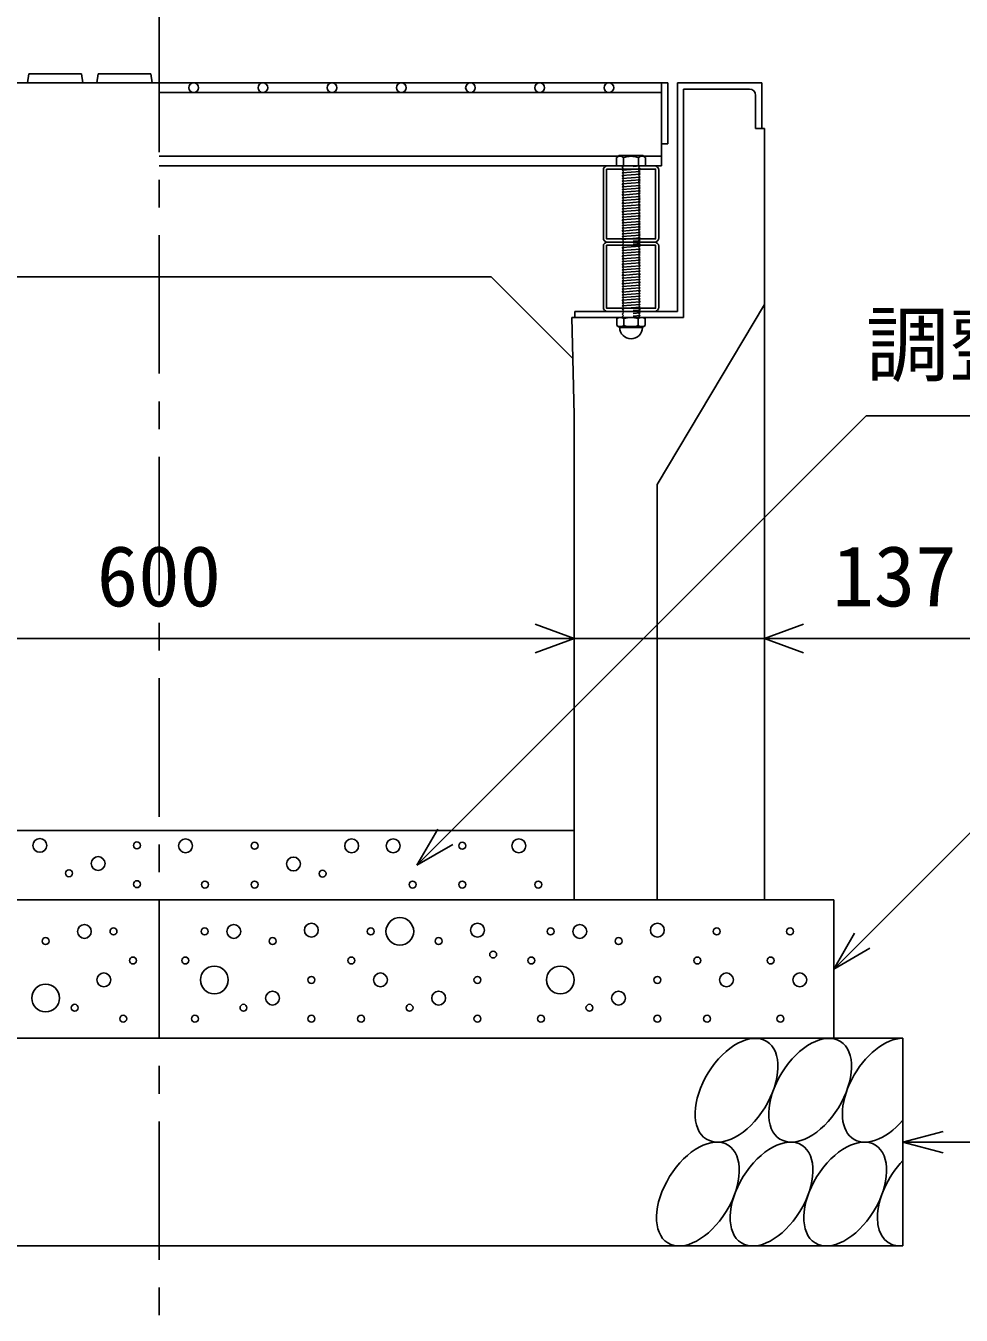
# Model space of a CAD drawing. Units: millimetres, scale not verified. Extents: x -16800 to 16800, y -5940 to 5940.
# Drawn here: x 1585 to 2261, y 2685 to 3616 of the extents above; entities that cross this region are included whole.
import ezdxf
from ezdxf.enums import TextEntityAlignment as Align

# ---------------------------------------------------------------- set-up
doc = ezdxf.new("R2010")
doc.units = ezdxf.units.MM
doc.header["$LTSCALE"] = 20
doc.linetypes.add('CHAIN1', pattern=[8, 5, -1, 1, -1])
doc.linetypes.add('DOTTED', pattern=[1.75, 0.25, -1.5])
for name, color, linetype, lineweight in [('0-0_DIM', 7, 'Continuous', 25), ('0-2_HATCH', 6, 'Continuous', 25), ('0-5_OUTLINE', 3, 'Continuous', 25)]:
    doc.layers.add(name, color=color, linetype=linetype, lineweight=lineweight)
doc.styles.add('ＭＳ ゴシック', font='')
doc.styles.get('ＭＳ ゴシック').set_extended_font_data('MS Gothic')

msp = doc.modelspace()

# ---------------------------------------------------------------- linework, layer by layer
at = {"layer": '0-0_DIM', "linetype": 'CHAIN1'}
msp.add_line((1681.78, 3624.66), (1681.78, 2684.66), dxfattribs=at)
at = {"layer": '0-0_DIM'}
for p, q in [((1868.1, 3009.66), (2192.57, 3334.13)), ((2192.57, 3334.13), (2826.92, 3334.13)), ((1381.78, 3173.37), (1981.78, 3173.37)), ((1981.78, 3173.37), (2119.28, 3173.37)), ((2343.32, 3173.37), (2119.28, 3173.37)), ((2332.94, 3098.32), (2169.28, 2934.66)), ((1868.1, 3009.66), (1883.1, 3035.64)), ((1868.1, 3009.66), (1894.08, 3024.66)), ((2169.28, 2934.66), (2184.28, 2960.64)), ((2169.28, 2934.66), (2195.26, 2949.66)), ((2219.28, 2809.66), (2248.26, 2817.43)), ((2219.28, 2809.66), (2652.6, 2809.66)), ((2219.28, 2809.66), (2248.26, 2801.9))]:
    msp.add_line(p, q, dxfattribs=at)
for points in [[(1953.59, 3183.63), (1981.78, 3173.37), (1953.59, 3163.11)], [(2147.47, 3183.63), (2119.28, 3173.37), (2147.47, 3163.11)]]:
    msp.add_lwpolyline(points, dxfattribs=at)
at = {"layer": '0-2_HATCH'}
for p, q in [((1626.78, 3574.66), (1625.78, 3581.16)), ((1676.78, 3574.66), (1675.78, 3581.16)), ((2049.28, 3574.66), (1681.78, 3574.66)), ((2044.78, 3567.66), (1681.78, 3567.66)), ((2044.78, 3574.66), (2044.78, 3514.66)), ((2049.28, 3530.66), (2049.28, 3574.66)), ((2056.28, 3574.66), (2056.28, 3409.66)), ((2060.78, 3570.16), (2060.78, 3405.16)), ((2108.28, 3570.16), (2060.78, 3570.16)), ((2112.78, 3565.66), (2112.78, 3541.66)), ((2117.28, 3541.66), (2112.78, 3541.66)), ((2049.28, 3530.66), (2044.78, 3530.66)), ((2013.6, 3521.66), (1681.78, 3521.66)), ((2014.28, 3522.16), (2012.28, 3520.66)), ((2012.28, 3514.66), (2012.28, 3520.66)), ((2012.61, 3520.94), (2014.28, 3522.16)), ((2031.28, 3522.16), (2014.28, 3522.16)), ((2017.28, 3514.66), (2017.28, 3520.66)), ((2028.28, 3514.66), (2028.28, 3520.66)), ((2032.96, 3520.94), (2031.28, 3522.16)), ((2044.78, 3521.66), (2031.97, 3521.66)), ((2033.28, 3514.66), (2033.28, 3520.66)), ((2044.78, 3514.66), (1681.78, 3514.66)), ((2002.78, 3511.66), (2002.78, 3462.66)), ((2039.78, 3514.66), (2005.78, 3514.66)), ((2033.28, 3514.66), (2012.28, 3514.66)), ((2016.28, 3514.66), (2029.28, 3514.66)), ((2016.28, 3513.66), (2017.28, 3514.66)), ((2017.28, 3512.66), (2016.28, 3513.66)), ((2029.28, 3512.66), (2016.28, 3511.66)), ((2016.28, 3511.66), (2017.28, 3512.66)), ((2017.28, 3510.66), (2016.28, 3511.66)), ((2028.28, 3513.66), (2029.28, 3514.66)), ((2029.28, 3512.66), (2028.28, 3513.66)), ((2042.78, 3511.66), (2042.78, 3462.66)), ((2016.28, 3509.66), (2017.28, 3510.66)), ((2029.28, 3510.66), (2016.28, 3509.66)), ((2017.28, 3508.66), (2016.28, 3509.66)), ((2016.28, 3507.66), (2017.28, 3508.66)), ((2029.28, 3508.66), (2016.28, 3507.66)), ((2017.28, 3506.66), (2016.28, 3507.66)), ((2016.28, 3505.66), (2017.28, 3506.66)), ((2029.28, 3506.66), (2016.28, 3505.66)), ((2017.28, 3504.66), (2016.28, 3505.66)), ((2016.28, 3503.66), (2017.28, 3504.66)), ((2029.28, 3504.66), (2016.28, 3503.66)), ((2017.28, 3502.66), (2016.28, 3503.66)), ((2029.28, 3502.66), (2016.28, 3501.66)), ((2016.28, 3501.66), (2017.28, 3502.66)), ((2028.28, 3509.66), (2029.28, 3510.66)), ((2029.28, 3508.66), (2028.28, 3509.66)), ((2028.28, 3507.66), (2029.28, 3508.66)), ((2029.28, 3506.66), (2028.28, 3507.66)), ((2028.28, 3505.66), (2029.28, 3506.66)), ((2029.28, 3504.66), (2028.28, 3505.66)), ((2028.28, 3501.66), (2029.28, 3502.66)), ((2029.28, 3500.66), (2028.28, 3501.66)), ((2029.28, 3500.66), (2016.28, 3499.66)), ((2017.28, 3498.66), (2016.28, 3499.66)), ((2029.28, 3498.66), (2016.28, 3497.66)), ((2016.28, 3497.66), (2017.28, 3498.66)), ((2017.28, 3496.66), (2016.28, 3497.66)), ((2029.28, 3496.66), (2016.28, 3495.66)), ((2016.28, 3495.66), (2017.28, 3496.66)), ((2017.28, 3494.66), (2016.28, 3495.66)), ((2029.28, 3494.66), (2016.28, 3493.66)), ((2016.28, 3493.66), (2017.28, 3494.66)), ((2017.28, 3492.66), (2016.28, 3493.66)), ((2029.28, 3492.66), (2016.28, 3491.66)), ((2016.28, 3491.66), (2017.28, 3492.66)), ((2028.28, 3499.66), (2029.28, 3500.66)), ((2029.28, 3498.66), (2028.28, 3499.66)), ((2028.28, 3497.66), (2029.28, 3498.66)), ((2028.28, 3497.66), (2029.28, 3496.66)), ((2028.28, 3495.66), (2029.28, 3496.66)), ((2028.28, 3495.66), (2029.28, 3494.66)), ((2028.28, 3493.66), (2029.28, 3494.66)), ((2028.28, 3493.66), (2029.28, 3492.66)), ((2028.28, 3491.66), (2029.28, 3492.66)), ((2017.28, 3490.66), (2016.28, 3491.66)), ((2029.28, 3490.66), (2016.28, 3489.66)), ((2016.28, 3489.66), (2017.28, 3490.66)), ((2017.28, 3488.66), (2016.28, 3489.66)), ((2029.28, 3488.66), (2016.28, 3487.66)), ((2016.28, 3487.66), (2017.28, 3488.66)), ((2017.28, 3486.66), (2016.28, 3487.66)), ((2029.28, 3486.66), (2016.28, 3485.66)), ((2016.28, 3485.66), (2017.28, 3486.66)), ((2017.28, 3484.66), (2016.28, 3485.66)), ((2029.28, 3484.66), (2016.28, 3483.66)), ((2016.28, 3483.66), (2017.28, 3484.66)), ((2017.28, 3482.66), (2016.28, 3483.66)), ((2028.28, 3491.66), (2029.28, 3490.66)), ((2028.28, 3489.66), (2029.28, 3490.66)), ((2028.28, 3489.66), (2029.28, 3488.66)), ((2028.28, 3487.66), (2029.28, 3488.66)), ((2028.28, 3487.66), (2029.28, 3486.66)), ((2028.28, 3485.66), (2029.28, 3486.66)), ((2028.28, 3485.66), (2029.28, 3484.66)), ((2028.28, 3483.66), (2029.28, 3484.66)), ((2028.28, 3483.66), (2029.28, 3482.66)), ((2029.28, 3482.66), (2016.28, 3481.66)), ((2016.28, 3481.66), (2017.28, 3482.66)), ((2017.28, 3480.66), (2016.28, 3481.66)), ((2029.28, 3480.66), (2016.28, 3479.66)), ((2016.28, 3479.66), (2017.28, 3480.66)), ((2017.28, 3478.66), (2016.28, 3479.66)), ((2029.28, 3478.66), (2016.28, 3477.66)), ((2016.28, 3477.66), (2017.28, 3478.66)), ((2017.28, 3476.66), (2016.28, 3477.66)), ((2029.28, 3476.66), (2016.28, 3475.66)), ((2016.28, 3475.66), (2017.28, 3476.66)), ((2017.28, 3474.67), (2016.28, 3475.66)), ((2016.28, 3473.67), (2017.28, 3474.67)), ((2029.28, 3474.66), (2016.28, 3473.66)), ((2017.28, 3472.67), (2016.28, 3473.67)), ((2028.28, 3481.66), (2029.28, 3482.66)), ((2028.28, 3481.66), (2029.28, 3480.66)), ((2028.28, 3479.66), (2029.28, 3480.66)), ((2028.28, 3479.66), (2029.28, 3478.66)), ((2028.28, 3477.66), (2029.28, 3478.66)), ((2028.28, 3477.66), (2029.28, 3476.66)), ((2028.28, 3475.66), (2029.28, 3476.66)), ((2028.28, 3475.66), (2029.29, 3474.66)), ((2028.28, 3473.66), (2029.28, 3474.66)), ((2028.28, 3473.66), (2029.29, 3472.66)), ((2029.29, 3472.66), (2016.28, 3471.66)), ((2016.28, 3471.66), (2017.28, 3472.66)), ((2017.28, 3470.66), (2016.28, 3471.66)), ((2029.29, 3470.66), (2016.29, 3469.66)), ((2016.29, 3469.66), (2017.29, 3470.66)), ((2017.29, 3468.66), (2016.29, 3469.66)), ((2029.29, 3468.66), (2016.29, 3467.66)), ((2016.29, 3467.66), (2017.29, 3468.66)), ((2017.29, 3466.66), (2016.29, 3467.66)), ((2029.29, 3466.66), (2016.29, 3465.66)), ((2016.29, 3465.66), (2017.29, 3466.66)), ((2017.29, 3464.66), (2016.29, 3465.66)), ((2029.29, 3464.66), (2016.29, 3463.66)), ((2016.29, 3463.66), (2017.29, 3464.66)), ((2028.28, 3471.66), (2029.29, 3472.66)), ((2028.29, 3471.66), (2029.29, 3470.66)), ((2028.29, 3469.66), (2029.29, 3470.66)), ((2028.29, 3469.66), (2029.29, 3468.66)), ((2028.29, 3467.66), (2029.29, 3468.66)), ((2028.29, 3467.66), (2029.29, 3466.66)), ((2028.29, 3465.66), (2029.29, 3466.66)), ((2028.29, 3465.66), (2029.29, 3464.65)), ((2028.29, 3463.65), (2029.29, 3464.65)), ((2002.78, 3456.66), (2002.78, 3412.66)), ((2039.78, 3459.66), (2005.78, 3459.66)), ((2039.78, 3459.66), (2005.78, 3459.66)), ((2017.29, 3462.66), (2016.29, 3463.66)), ((2029.29, 3456.66), (2016.29, 3455.66)), ((2016.29, 3455.66), (2017.29, 3456.66)), ((2017.29, 3454.66), (2016.29, 3455.66)), ((2029.3, 3462.65), (2016.3, 3461.65)), ((2016.3, 3461.65), (2017.3, 3462.65)), ((2017.3, 3460.65), (2016.3, 3461.65)), ((2016.3, 3459.65), (2017.3, 3460.65)), ((2017.3, 3458.65), (2016.3, 3459.65)), ((2016.3, 3457.65), (2017.3, 3458.65)), ((2017.3, 3456.65), (2016.3, 3457.65)), ((2028.29, 3463.65), (2029.3, 3462.65)), ((2028.29, 3455.66), (2029.29, 3456.66)), ((2028.29, 3455.66), (2029.3, 3454.65)), ((2028.3, 3461.65), (2029.3, 3462.65)), ((2028.3, 3461.65), (2029.3, 3460.65)), ((2028.3, 3459.65), (2029.3, 3460.65)), ((2028.3, 3459.65), (2029.3, 3458.65)), ((2028.3, 3457.65), (2029.3, 3458.65)), ((2028.3, 3457.65), (2029.3, 3456.65)), ((2042.78, 3456.66), (2042.78, 3412.66)), ((2029.29, 3454.66), (2016.29, 3453.66)), ((2016.29, 3453.66), (2017.29, 3454.66)), ((2017.29, 3452.66), (2016.29, 3453.66)), ((2029.3, 3452.65), (2016.3, 3451.65)), ((2016.3, 3451.65), (2017.3, 3452.65)), ((2017.3, 3450.65), (2016.3, 3451.65)), ((2029.3, 3450.65), (2016.3, 3449.65)), ((2016.3, 3449.65), (2017.3, 3450.65)), ((2017.3, 3448.65), (2016.3, 3449.65)), ((2029.3, 3448.65), (2016.3, 3447.65)), ((2016.3, 3447.65), (2017.3, 3448.65)), ((2017.3, 3446.65), (2016.3, 3447.65)), ((2029.3, 3446.65), (2016.3, 3445.65)), ((2016.3, 3445.65), (2017.3, 3446.65)), ((2017.3, 3444.65), (2016.3, 3445.65)), ((2028.29, 3453.66), (2029.29, 3454.66)), ((2028.29, 3453.66), (2029.3, 3452.65)), ((2028.3, 3451.65), (2029.3, 3452.65)), ((2028.3, 3451.65), (2029.3, 3450.65)), ((2028.3, 3449.65), (2029.3, 3450.65)), ((2028.3, 3449.65), (2029.3, 3448.65)), ((2028.3, 3447.65), (2029.3, 3448.65)), ((2028.3, 3447.65), (2029.3, 3446.65)), ((2028.3, 3445.65), (2029.3, 3446.65)), ((2028.3, 3445.65), (2029.31, 3444.65)), ((2029.31, 3444.65), (2016.31, 3443.65)), ((2016.31, 3443.65), (2017.31, 3444.65)), ((2017.31, 3442.65), (2016.31, 3443.65)), ((2029.31, 3442.64), (2016.31, 3441.64)), ((2016.31, 3441.64), (2017.31, 3442.64)), ((2017.31, 3440.64), (2016.31, 3441.64)), ((2029.31, 3440.64), (2016.31, 3439.64)), ((2016.31, 3439.64), (2017.31, 3440.64)), ((2017.31, 3438.64), (2016.31, 3439.64)), ((2029.31, 3438.64), (2016.31, 3437.64)), ((2016.31, 3437.64), (2017.31, 3438.64)), ((2017.31, 3436.64), (2016.31, 3437.64)), ((2029.32, 3436.64), (2016.32, 3435.64)), ((2016.32, 3435.64), (2017.32, 3436.64)), ((2028.31, 3443.65), (2029.31, 3444.65)), ((2028.31, 3443.65), (2029.31, 3442.64)), ((2028.31, 3441.64), (2029.31, 3442.64)), ((2028.31, 3441.64), (2029.31, 3440.64)), ((2028.31, 3439.64), (2029.31, 3440.64)), ((2028.31, 3439.64), (2029.31, 3438.64)), ((2028.31, 3437.64), (2029.31, 3438.64)), ((2028.31, 3437.64), (2029.32, 3436.64)), ((2028.32, 3435.64), (2029.32, 3436.64)), ((2017.32, 3434.64), (2016.32, 3435.64)), ((2029.32, 3434.64), (2016.32, 3433.64)), ((2016.32, 3433.64), (2017.32, 3434.64)), ((2017.32, 3432.64), (2016.32, 3433.64)), ((2029.32, 3432.63), (2016.32, 3431.63)), ((2016.32, 3431.63), (2017.32, 3432.63)), ((2017.32, 3430.63), (2016.32, 3431.63)), ((2029.32, 3430.63), (2016.32, 3429.63)), ((2016.32, 3429.63), (2017.32, 3430.63)), ((2017.32, 3428.63), (2016.32, 3429.63)), ((2029.33, 3428.63), (2016.33, 3427.63)), ((2016.33, 3427.63), (2017.33, 3428.63)), ((2017.33, 3426.63), (2016.33, 3427.63)), ((2028.32, 3435.64), (2029.32, 3434.64)), ((2028.32, 3433.64), (2029.32, 3434.64)), ((2028.32, 3433.64), (2029.32, 3432.63)), ((2028.32, 3431.63), (2029.32, 3432.63)), ((2028.32, 3431.63), (2029.32, 3430.63)), ((2028.32, 3429.63), (2029.32, 3430.63)), ((2028.32, 3429.63), (2029.33, 3428.63)), ((2028.33, 3427.63), (2029.33, 3428.63)), ((2028.33, 3427.63), (2029.33, 3426.63)), ((2029.33, 3426.63), (2016.33, 3425.63)), ((2016.33, 3425.63), (2017.33, 3426.63)), ((2017.33, 3424.63), (2016.33, 3425.63)), ((2029.33, 3424.63), (2016.33, 3423.63)), ((2016.33, 3423.63), (2017.33, 3424.63)), ((2017.33, 3422.63), (2016.33, 3423.63)), ((2029.33, 3422.62), (2016.33, 3421.62)), ((2016.33, 3421.62), (2017.33, 3422.62)), ((2017.33, 3420.62), (2016.33, 3421.62)), ((2029.34, 3420.62), (2016.34, 3419.62)), ((2016.34, 3419.62), (2017.34, 3420.62)), ((2017.34, 3418.62), (2016.34, 3419.62)), ((2029.34, 3418.62), (2016.34, 3417.62)), ((2016.34, 3417.62), (2017.34, 3418.62)), ((2028.33, 3425.63), (2029.33, 3426.63)), ((2028.33, 3425.63), (2029.33, 3424.63)), ((2028.33, 3423.63), (2029.33, 3424.63)), ((2028.33, 3423.63), (2029.33, 3422.62)), ((2028.33, 3421.62), (2029.33, 3422.62)), ((2028.33, 3421.62), (2029.34, 3420.62)), ((2028.34, 3419.62), (2029.34, 3420.62)), ((2028.34, 3419.62), (2029.34, 3418.62)), ((2028.34, 3417.62), (2029.34, 3418.62)), ((1982.28, 3409.66), (1982.28, 3405.16)), ((2056.28, 3409.66), (1982.28, 3409.66)), ((2039.78, 3409.66), (2005.78, 3409.66)), ((2017.34, 3416.62), (2016.34, 3417.62)), ((2029.34, 3416.62), (2016.34, 3415.62)), ((2016.34, 3415.62), (2017.34, 3416.62)), ((2017.34, 3414.62), (2016.34, 3415.62)), ((2029.34, 3414.62), (2016.34, 3413.62)), ((2016.34, 3413.62), (2017.34, 3414.62)), ((2017.34, 3412.62), (2016.34, 3413.62)), ((2029.35, 3412.61), (2016.35, 3411.61)), ((2016.35, 3411.61), (2017.35, 3412.61)), ((2017.35, 3410.61), (2016.35, 3411.61)), ((2016.35, 3409.61), (2017.35, 3410.61)), ((2017.35, 3408.61), (2016.35, 3409.61)), ((2016.35, 3407.61), (2017.35, 3408.61)), ((2028.34, 3417.62), (2029.34, 3416.62)), ((2028.34, 3415.62), (2029.34, 3416.62)), ((2028.34, 3415.62), (2029.34, 3414.62)), ((2028.34, 3413.62), (2029.34, 3414.62)), ((2028.34, 3413.62), (2029.35, 3412.61)), ((2028.35, 3411.61), (2029.35, 3412.61)), ((2028.35, 3411.61), (2029.35, 3410.61)), ((2028.35, 3409.61), (2029.35, 3410.61)), ((2028.35, 3409.61), (2029.35, 3408.61)), ((2028.35, 3407.61), (2029.35, 3408.61)), ((2060.78, 3405.16), (1980.02, 3405.16)), ((1980.76, 3375.69), (1980.02, 3405.16)), ((2013.44, 3405.16), (2012.58, 3404.51)), ((2012.58, 3404.51), (2012.58, 3399.33)), ((2014.27, 3398.36), (2012.58, 3399.33)), ((2032.12, 3405.16), (2013.44, 3405.16)), ((2017.35, 3406.61), (2016.35, 3407.61)), ((2016.35, 3405.61), (2017.35, 3406.61)), ((2016.8, 3405.16), (2016.35, 3405.61)), ((2017.68, 3404.51), (2017.68, 3399.33)), ((2027.89, 3404.51), (2027.89, 3399.33)), ((2028.35, 3407.61), (2029.35, 3406.61)), ((2028.35, 3405.61), (2029.35, 3406.61)), ((2028.35, 3405.61), (2028.8, 3405.16)), ((2031.3, 3398.36), (2032.99, 3399.33)), ((2032.12, 3405.16), (2032.99, 3404.51)), ((2032.99, 3404.51), (2032.99, 3399.33)), ((2014.27, 3398.03), (2014.27, 3398.36)), ((2031.3, 3398.36), (2014.27, 3398.36)), ((2031.3, 3398.03), (2014.27, 3398.03)), ((2031.3, 3398.03), (2031.3, 3398.36))]:
    msp.add_line(p, q, dxfattribs=at)
at = {"layer": '0-2_HATCH', "linetype": 'DOTTED'}
for p, q in [((2029.28, 3514.66), (2016.28, 3513.66)), ((2029.3, 3460.65), (2016.3, 3459.65)), ((2029.3, 3458.65), (2016.3, 3457.65)), ((2029.35, 3410.61), (2016.35, 3409.61)), ((2029.35, 3408.61), (2016.35, 3407.61)), ((2029.35, 3406.61), (2016.35, 3405.61)), ((2016.8, 3405.16), (2028.8, 3405.16))]:
    msp.add_line(p, q, dxfattribs=at)
at = {"layer": '0-2_HATCH'}
for points in [[(1625.78, 3581.16), (1587.78, 3581.16), (1586.78, 3574.66)], [(1675.78, 3581.16), (1637.78, 3581.16), (1636.78, 3574.66)], [(2029.28, 3510.66), (2028.28, 3511.66), (2029.28, 3512.66)], [(2016.28, 3499.66), (2017.28, 3500.66), (2016.28, 3501.66)], [(2029.28, 3502.66), (2028.28, 3503.66), (2029.28, 3504.66)]]:
    msp.add_lwpolyline(points, dxfattribs=at)
for points in [[(2005.08, 3512.36), (2005.08, 3461.96), (2040.48, 3461.96), (2040.48, 3512.36)], [(2005.08, 3457.36), (2005.08, 3411.96), (2040.48, 3411.96), (2040.48, 3457.36)]]:
    msp.add_lwpolyline(points, close=True, dxfattribs=at)
for centre, radius in [((1706.78, 3571.16), 3.5), ((1756.78, 3571.16), 3.5), ((1806.78, 3571.16), 3.5), ((1856.78, 3571.16), 3.5), ((1906.78, 3571.16), 3.5), ((1956.78, 3571.16), 3.5), ((2006.78, 3571.16), 3.5), ((1595.66, 3023.97), 5), ((1700.92, 3023.69), 5), ((1820.92, 3023.69), 5), ((1850.92, 3023.69), 5), ((1941.72, 3023.69), 5), ((1665.75, 3023.97), 2.5), ((1750.82, 3023.69), 2.5), ((1900.82, 3023.69), 2.5), ((1637.71, 3010.84), 5), ((1778.86, 3010.56), 5), ((1616.69, 3003.84), 2.5), ((1799.89, 3003.56), 2.5), ((1665.75, 2995.96), 2.5), ((1714.94, 2995.68), 2.5), ((1750.82, 2995.68), 2.5), ((1864.94, 2995.68), 2.5), ((1900.82, 2995.68), 2.5), ((1955.74, 2995.68), 2.5), ((1855.74, 2961.84), 10), ((1627.82, 2961.84), 5), ((1648.86, 2961.84), 2.5), ((1714.71, 2961.84), 2.5), ((1735.74, 2961.84), 5), ((1791.82, 2962.72), 5), ((1834.71, 2961.84), 2.5), ((1911.82, 2962.72), 5), ((1964.71, 2961.84), 2.5), ((1985.74, 2961.84), 5), ((2041.82, 2962.72), 5), ((2084.71, 2961.84), 2.5), ((2137.69, 2961.84), 2.5), ((1599.79, 2954.84), 2.5), ((1763.78, 2954.84), 2.5), ((1883.78, 2954.84), 2.5), ((2013.78, 2954.84), 2.5), ((1662.87, 2940.83), 2.5), ((1700.69, 2940.83), 2.5), ((1820.69, 2940.83), 2.5), ((1923.16, 2945.15), 2.5), ((1950.69, 2940.83), 2.5), ((2070.69, 2940.83), 2.5), ((2123.67, 2940.83), 2.5), ((1721.72, 2926.82), 10), ((1971.72, 2926.82), 10), ((1641.84, 2926.82), 5), ((1791.82, 2926.82), 2.5), ((1841.72, 2926.82), 5), ((1911.82, 2926.82), 2.5), ((2041.82, 2926.82), 2.5), ((2091.72, 2926.82), 5), ((2144.7, 2926.82), 5), ((1599.79, 2913.69), 10), ((1763.78, 2913.69), 5), ((1883.78, 2913.69), 5), ((2013.78, 2913.69), 5), ((1620.82, 2906.69), 2.5), ((1742.75, 2906.69), 2.5), ((1862.75, 2906.69), 2.5), ((1992.75, 2906.69), 2.5), ((1655.86, 2898.81), 2.5), ((1707.7, 2898.81), 2.5), ((1791.82, 2898.81), 2.5), ((1827.7, 2898.81), 2.5), ((1911.82, 2898.81), 2.5), ((1957.7, 2898.81), 2.5), ((2041.82, 2898.81), 2.5), ((2077.7, 2898.81), 2.5), ((2130.68, 2898.81), 2.5)]:
    msp.add_circle(centre, radius, dxfattribs=at)
for centre, radius, start, end in [((2108.28, 3565.66), 4.5, 0, 90), ((2014.78, 3518.04), 3.62, 46.39563, 133.60437), ((2022.78, 3506.04), 15.62, 69.39075, 110.60925), ((2030.78, 3518.04), 3.62, 46.39563, 133.60437), ((2005.78, 3511.66), 3, 90, 180), ((2039.78, 3511.66), 3, 0, 90), ((2005.78, 3462.66), 3, 180, 270), ((2005.78, 3456.66), 3, 90, 180), ((2039.78, 3462.66), 3, 270, 0), ((2039.78, 3456.66), 3, 0, 90), ((2005.78, 3412.66), 3, 180, 270), ((2039.78, 3412.66), 3, 270, 0), ((2015.13, 3399.82), 5.35, 61.49832, 118.50684), ((2015.13, 3404.03), 5.35, 241.49843, 298.50089), ((2022.78, 3384.75), 20.42, 75.52621, 104.47362), ((2022.78, 3419.1), 20.42, 255.52638, 284.47374), ((2030.44, 3399.82), 5.35, 61.49231, 118.50169), ((2030.44, 3404.03), 5.35, 241.49989, 298.5), ((2022.78, 3398.03), 8.19, 180, 359.99995)]:
    msp.add_arc(centre, radius, start, end, dxfattribs=at)
for centre in [(2099.01, 2847.14), (2152.22, 2847.14), (2071.12, 2772.15), (2124.33, 2772.15), (2177.54, 2772.15)]:
    msp.add_ellipse(centre, major_axis=(21.81, 35.31), ratio=0.5792, dxfattribs=at)
for centre, start_param, end_param in [((2205.42, 2847.14), 0.335771, 4.441181), ((2230.74, 2772.15), 1.211079, 3.565873)]:
    msp.add_ellipse(centre, major_axis=(21.81, 35.31), ratio=0.5792, start_param=start_param, end_param=end_param, dxfattribs=at)
at = {"layer": '0-5_OUTLINE'}
for p, q in [((1681.78, 3574.66), (1246.28, 3574.66)), ((2056.28, 3574.66), (2117.28, 3574.66)), ((2117.28, 3574.66), (2117.28, 3541.66)), ((2119.28, 3541.66), (2117.28, 3541.66)), ((2119.28, 3541.66), (2119.28, 2984.66)), ((1921.78, 3434.66), (1441.78, 3434.66)), ((1921.78, 3434.66), (1980.76, 3375.69)), ((2119.28, 3414.66), (2041.78, 3284.66)), ((1980.76, 3375.69), (1981.78, 3334.66)), ((1981.78, 3334.66), (1981.78, 2984.66)), ((2041.78, 3284.66), (2041.78, 2984.66)), ((1381.78, 3034.66), (1981.78, 3034.66)), ((1194.28, 2984.66), (2169.28, 2984.66)), ((2119.28, 2984.66), (1981.78, 2984.66)), ((2169.28, 2984.66), (2169.28, 2884.66)), ((1144.28, 2884.66), (2219.28, 2884.66)), ((2219.28, 2884.66), (2219.28, 2734.66)), ((1144.28, 2734.66), (2219.28, 2734.66))]:
    msp.add_line(p, q, dxfattribs=at)

# ---------------------------------------------------------------- texts
at = {"layer": '0-0_DIM', "style": 'ＭＳ ゴシック'}
for s, p in [('調整コンクリート', (2192.57, 3350.55)), ('600', (1636.78, 3183.37)), ('137.5', (2168.32, 3183.37))]:
    msp.add_text(s, height=43.99, dxfattribs=at).set_placement(p, align=Align.BOTTOM_LEFT)

doc.saveas('drawing.dxf')
